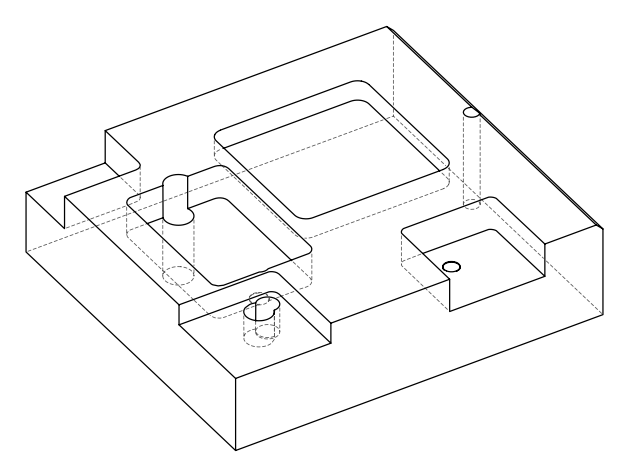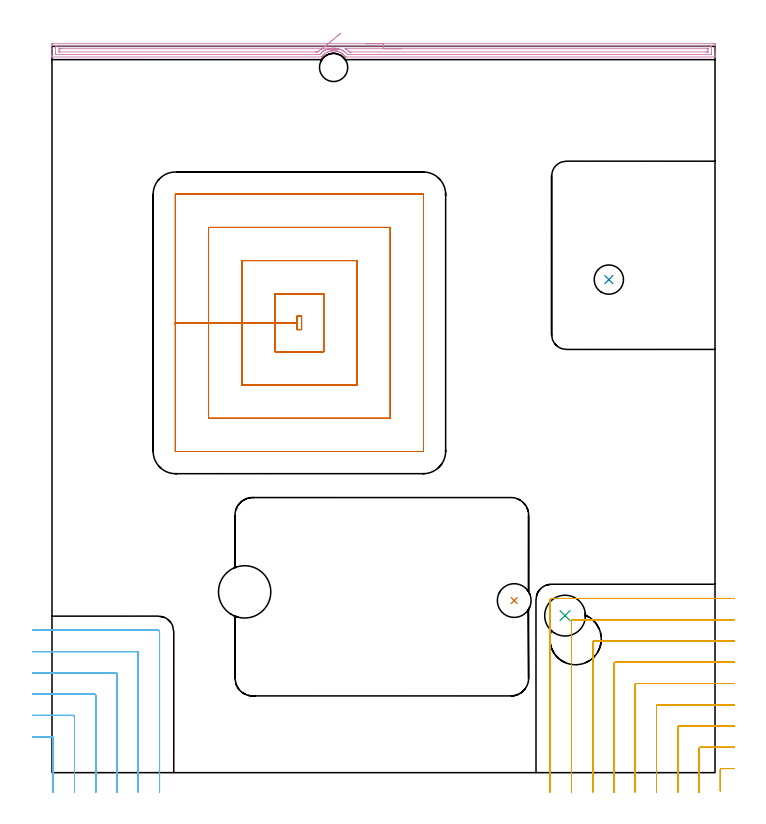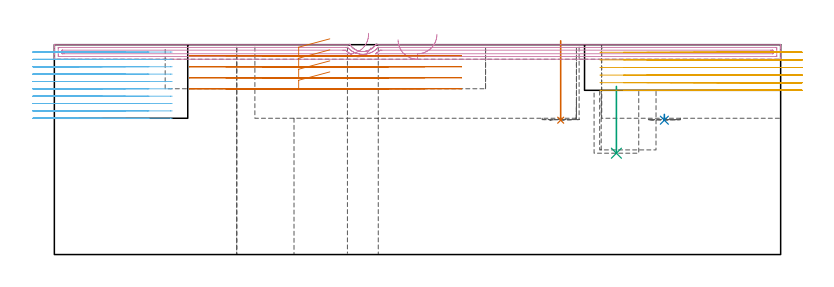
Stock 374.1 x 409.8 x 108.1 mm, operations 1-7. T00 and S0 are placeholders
(PLAN: 19 operations, 15 tool changes, 112.7 min)
(1 INDEXABLE_INSERT_DRILL_BLIND_HOLE_FROM_SOLID | STEP1POCKET | NXT0302_009 | 0.17 min | 10949 mm3)
(2 INDEXABLE_INSERT_DRILL_BLIND_HOLE_FROM_SOLID_1 | STEP1POCKET_1 | NXT0302_004 | 0.02 min | 8260 mm3)
(3 INDEXABLE_INSERT_DRILL_BLIND_HOLE_FROM_SOLID_2 | STEP1POCKET_2 | UGT0302_002 | 0.14 min | 23199 mm3)
(4 AREA_MILL | FG_CHAMFER_SURFACE | UGT0205_001 | 9.25 min | 10531 mm3)
(5 MILL_CORNER_NOTCH_RECTANGULAR | CORNER_NOTCH_RECTANGULAR | NXT0201_012 | Follow Part, ap 4, ae 75% | 13.98 min | 242172 mm3)
(6 MILL_CORNER_NOTCH_RECTANGULAR_1 | CORNER_NOTCH_RECTANGULAR_1 | NXT0201_012 | Follow Part, ap 4, ae 75% | 13.86 min | 229302 mm3)
(7 MILL_RECTANGULAR_POCKET | POCKET_RECTANGULAR_STRAIGHT | UGT0201_107 | Follow Part, ap 6.25, ae 75% | 12.54 min | 634474 mm3)
(8 MILL_RECTANGULAR_POCKET_1 | POCKET_RECTANGULAR_STRAIGHT_1 | NXT0201_012 | Follow Part, ap 4, ae 75% | 33.77 min | 688841 mm3)
(9 MILL_SLOT | SLOT_PARTIAL_RECTANGULAR | NXT0201_012 | Follow Part, ap 4, ae 75% | 25.84 min | 361854 mm3)
(10 MILL_BLIND_HOLE_FROM_SOLID_MATERIAL | STEP1POCKET_3 | UGT0201_107 | Spiral | 0.41 min | 14960 mm3)
(11 SPOT_DRILL | STEP1HOLE | NXT0321_9005460120000 | 0.03 min | 18 mm3)
(12 SPOT_DRILL_1 | STEP1HOLE_1 | NXT0321_9005460120000 | 0.05 min | 50 mm3)
(13 DRILL_BLIND_HOLE_INTO_CENTER | STEP1HOLE | UGT0301_217 | 0.07 min | 1174 mm3)
(14 GUN_DRILL_THROUGH_HOLE | STEP1HOLE | UGT0307_007 | 0.55 min | 7346 mm3)
(15 DRILL_TO_ENLARGE_THROUGH_HOLE | STEP1HOLE | UGT0301_241 | 0.47 min | 12822 mm3)
(16 DRILL_BLIND_HOLE_INTO_CENTER_1 | STEP1HOLE_1 | UGT0301_217 | 0.07 min | 0 mm3)
(17 GUN_DRILL_THROUGH_HOLE_1 | STEP1HOLE_1 | UGT0307_007 | 0.55 min | 5507 mm3)
(18 DRILL_TO_ENLARGE_THROUGH_HOLE_1 | STEP1HOLE_1 | NXT0301_104 | 0.46 min | 5649 mm3)
(19 DRILL_TO_ENLARGE_THROUGH_HOLE_2 | STEP1HOLE_1 | UGT0301_394 | 0.48 min | 43838 mm3)
(TOOL NXT0302_009 | Index. Insert Drill 19mm [880-D1900L25-05] | D19 PA176 FL95 Z2)
(TOOL NXT0302_004 | Index. Insert Drill 16.5mm [880-D1650L20-05] | D16.5 PA176 FL83 Z2)
(TOOL UGT0302_002 | Indexable Insert Drill 23mm | D23 PA180 FL50 Z2)
(TOOL UGT0205_001 | Chamfer Mill 20 x 3 x 45 deg. | D20 FL50 Z2)
(TOOL NXT0201_012 | ENDMILL 16mm [2P460-1600-NA 1630] | D16 FL38 Z6)
(TOOL UGT0201_107 | End Mill 25 mm | D25 FL25 Z2)
(TOOL NXT0321_9005460120000 | NC Spot Drill, 142deg, 12mm, Carbide, Uncoated | D12 PA142 FL30 Z2)
(TOOL UGT0301_217 | Twist Drill 10.4 mm | D10.4 PA118 FL82 Z2)
(TOOL UGT0307_007 | Gun Drill 10 mm | D10 PA130 FL24 Z1)
(TOOL UGT0301_241 | Twist Drill 15.9 mm | D15.9 PA118 FL120 Z2)
(TOOL NXT0301_104 | Carbide Drill 14mm [860.1-1400-112A1-MM 2214] | D14 PA140 FL123 Z2)
(TOOL UGT0301_394 | Twist Drill 29.5 mm | D29.5 PA118 FL165 Z2)
(OP 1 INDEXABLE_INSERT_DRILL_BLIND_HOLE_FROM_SOLID)
G17 G21 G94 G90
T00 M6
G54
G17 G0 G90 X260.8 Y97.1 S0 M3
G43 Z118.1 H1
G94 G81 G98 Z69.2 F250. R110.1
G80
M5
M2
(OP 2 INDEXABLE_INSERT_DRILL_BLIND_HOLE_FROM_SOLID_1)
G17 G21 G94 G90
T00 M6
G54
G17 G0 G90 X314.2 Y278.2 S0 M3
G43 Z118.1 H1
G94 G81 G98 Z69.2 F250. R72.2
G80
M5
M2
(OP 3 INDEXABLE_INSERT_DRILL_BLIND_HOLE_FROM_SOLID_2)
G17 G21 G94 G90
T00 M6
G54
G17 G0 G90 X289.5 Y88.6 S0 M3
G43 Z118.1 H0
G94 G81 G98 Z52.2 F250. R86.6
G80
M5
M2
(OP 4 AREA_MILL)
G17 G21 G94 G90
T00 M6
G54
G17 G0 G90 X177.05 Y411.3 S1061 M3
G43 Z118.1 H0
Z110.6
G94 G1 X177.088 Z109.728 F250.
X177.202 Z108.864
X177.391 Z108.012
X177.653 Z107.18
X177.987 Z106.374
X178.39 Z105.6
X178.858 Z104.864
X179.39 Z104.172
X179.979 Z103.529
X180.622 Z102.94
X181.314 Z102.408
X182.05 Z101.94
X182.824 Z101.537
X183.63 Z101.203
X184.462 Z100.941
X185.314 Z100.752
X186.178 Z100.638
X187.05 Z100.6
X372.849
X373.471 Y411.299 Z100.601
X374.088 Y411.294 Z100.603
X374.093 Y411.292 Z100.606
X374.1 Y410.678 Z101.219
Y407.103 Z104.792
Y405.679 Z106.218
Y405.316 Z106.579
Y404.59 Z107.31
Y404.305 Z107.594
X374.093 Y403.868 Z108.023
X374.09 Y403.803 Z108.089
X373.918 Y403.8 Z108.1
X166.039
X165.522 Y403.806 Z108.094
X165.518
X165.459 Y403.89 Z108.01
X165.155 Y404.301 Z107.598
X165.144 Y404.314 Z107.584
X165.056 Y404.422 Z107.474
X164.997 Y404.496 Z107.403
X164.984 Y404.512 Z107.387
X164.798 Y404.72 Z107.177
X164.25 Y405.273 Z106.625
X164.202 Y405.316 Z106.581
X164.142 Y405.37 Z106.529
X164.066 Y405.437 Z106.462
X163.85 Y405.614 Z106.282
X163.654 Y405.758 Z106.141
X163.635 Y405.772 Z106.127
X163.442 Y405.912 Z105.986
X163.368 Y405.966 Z105.932
X162.932 Y406.24 Z105.658
X162.909 Y406.253 Z105.645
X162.486 Y406.494 Z105.406
X162.015 Y406.702 Z105.194
X161.581 Y406.876 Z105.024
X161.136 Y407.019 Z104.878
X161.121 Y407.023 Z104.874
X160.983 Y407.06 Z104.838
X160.82 Y407.103 Z104.794
X160.687 Y407.137 Z104.758
X160.674 Y407.14 Z104.755
X160.303 Y407.215 Z104.682
X160.241 Y407.227 Z104.67
X159.78 Y407.291 Z104.603
X159.616 Y407.307 Z104.59
X159.53 Y407.314 Z104.58
X159.402 Y407.327 Z104.57
X159.347 Y407.331 Z104.565
X159.124 Y407.341 Z104.551
X159.098
X158.968 Y407.344 Z104.552
X158.886 Z104.549
X158.807 Y407.345 Z104.551
X158.732
X158.651 Y407.339 Z104.553
X158.452 Y407.33 Z104.565
X157.992 Y407.288 Z104.607
X157.646 Y407.24 Z104.658
X157.558 Y407.228 Z104.67
X157.494 Y407.215 Z104.683
X157.112 Y407.138 Z104.758
X156.65 Y407.015 Z104.883
X156.219 Y406.875 Z105.023
X155.756 Y406.691 Z105.207
X155.447 Y406.553 Z105.346
X155.325 Y406.498 Z105.4
X154.868 Y406.241 Z105.658
X154.431 Y405.966 Z105.933
X153.941 Y405.606 Z106.293
X153.538 Y405.262 Z106.635
X153.39 Y405.119 Z106.78
X153.262 Y404.995 Z106.903
X153. Y404.718 Z107.181
X152.75 Y404.422 Z107.473
X152.644 Y404.3 Z107.599
X152.455 Y404.045 Z107.854
X152.314 Y403.853 Z108.043
X152.272 Y403.804 Z108.089
X152.18 Y403.8 Z108.1
X0.182
X0.01 Y403.803 Z108.088
X0.006 Y403.825 Z108.066
X0.003 Y403.87 Z108.022
X0. Y404.305 Z107.594
Y404.59 Z107.31
Y405.316 Z106.579
Y406.572 Z105.325
Y407.997 Z103.899
Y408.625 Z103.271
Y410.412 Z101.485
X0.002 Y410.678 Z101.219
X0.007 Y411.292 Z100.606
X0.012 Y411.294 Z100.603
X0.629 Y411.3 Z100.6
X187.05
Y409.886 Z102.014
X371.683 Y409.885 Z102.015
X371.785 Y409.884 Z102.016
X371.988 Y409.879 Z102.021
X372.091 Y409.874 Z102.026
X372.094 Y409.843 Z102.057
X372.096 Y409.784 Z102.116
X372.1 Y409.368 Z102.532
X372.099 Y406.21 Z105.69
X372.098 Y405.795 Z106.105
X372.09 Y405.316 Z106.584
X372.081 Y405.221 Z106.679
X371.886 Y405.217 Z106.683
X371.784 Y405.215 Z106.685
X166.933
X166.831 Y405.217 Z106.683
X166.764 Y405.221 Z106.679
X166.723 Y405.225 Z106.675
X166.705 Y405.241 Z106.659
X166.63 Y405.316 Z106.584
X166.039 Y405.923 Z105.977
X165.741 Y406.21 Z105.69
X165.418 Y406.486 Z105.414
X165.144 Y406.693 Z105.207
X164.556 Y407.103 Z104.797
X164.25 Y407.295 Z104.605
X163.792 Y407.562 Z104.338
X163.356 Y407.77 Z104.13
X162.828 Y407.997 Z103.903
X162.462 Y408.138 Z103.762
X162.246 Y408.213 Z103.687
X161.838 Y408.338 Z103.562
X161.568 Y408.41 Z103.49
X161.323 Y408.473 Z103.427
X161.028 Y408.536 Z103.364
X160.674 Y408.602 Z103.298
X159.972 Y408.698 Z103.202
X159.87 Y408.71 Z103.19
X159.78 Y408.717 Z103.183
X159.403 Y408.741 Z103.159
X159.022 Y408.755 Z103.145
X158.886
X158.508 Y408.746 Z103.154
X158.157 Y408.725 Z103.175
X157.992 Y408.712 Z103.188
X157.65 Y408.677 Z103.223
X157.349 Y408.639 Z103.261
X157.232 Y408.621 Z103.279
X157.097 Y408.598 Z103.302
X156.595 Y408.499 Z103.401
X156.203 Y408.401 Z103.499
X155.885 Y408.315 Z103.585
X155.309 Y408.128 Z103.772
X155.212 Y408.094 Z103.806
X154.962 Y407.997 Z103.903
X154.577 Y407.835 Z104.065
X154.51 Y407.807 Z104.093
X154.415 Y407.763 Z104.137
X154.152 Y407.636 Z104.264
X153.978 Y407.54 Z104.36
X153.521 Y407.281 Z104.619
X153.411 Y407.213 Z104.687
X153.239 Y407.103 Z104.797
X152.877 Y406.854 Z105.046
X152.627 Y406.671 Z105.229
X152.367 Y406.469 Z105.431
X152.061 Y406.21 Z105.69
X151.888 Y406.054 Z105.846
X151.733 Y405.907 Z105.993
X151.444 Y405.605 Z106.295
X151.174 Y405.316 Z106.584
X151.11 Y405.249 Z106.651
X151.087 Y405.227 Z106.673
X151.041 Y405.221 Z106.679
X150.938 Y405.217 Z106.683
X150.839 Y405.215 Z106.685
X150.046 Y405.214 Z106.686
X2.417 Y405.215 Z106.685
X2.315 Y405.216 Z106.684
X2.112 Y405.221 Z106.679
X2.009 Y405.226 Z106.674
X2.006 Y405.257 Z106.643
X2.004 Y405.316 Z106.584
X2. Y405.732 Z106.168
X2.001 Y408.89 Z103.01
X2.002 Y409.305 Z102.595
X2.01 Y409.784 Z102.116
X2.019 Y409.879 Z102.021
X2.214 Y409.883 Z102.017
X2.316 Y409.885 Z102.015
X187.05 Y409.886 Z102.014
Y408.472 Z103.428
X369.895 Y408.471 Z103.429
X370.053 Y408.47 Z103.43
X370.079 Y408.468 Z103.432
X370.086 Y408.466 Z103.434
X370.09 Y408.447 Z103.453
X370.096 Y408.338 Z103.562
X370.099 Y408.202 Z103.698
Y406.899 Z105.001
X370.093 Y406.694 Z105.206
X370.09 Y406.64 Z105.26
X370.071 Y406.635 Z105.265
X370.013 Y406.632 Z105.268
X369.895 Y406.63 Z105.27
X369.476 Y406.629 Z105.271
X369.001 Y406.628 Z105.272
X168.721 Y406.629 Z105.271
X168.3 Y406.63 Z105.27
X167.827 Y406.634 Z105.266
X167.8 Y406.635 Z105.265
X167.77 Y406.661 Z105.239
X167.7 Y406.723 Z105.177
X167.568 Y406.846 Z105.054
X167.291 Y407.103 Z104.797
X166.933 Y407.409 Z104.491
X166.598 Y407.664 Z104.236
X166.135 Y407.997 Z103.903
X166.039 Y408.064 Z103.836
X165.835 Y408.2 Z103.7
X165.658 Y408.311 Z103.589
X165.583 Y408.359 Z103.541
X165.469 Y408.433 Z103.467
X165.418 Y408.467 Z103.433
X165.427 Y408.468 Z103.432
X165.472 Y408.47 Z103.43
X165.564 Y408.471 Z103.429
X165.782 Y408.472 Z103.428
X187.05
X187.922 Z103.467
X188.786 Z103.58
X189.638 Z103.769
X190.47 Z104.032
X191.276 Z104.365
X192.05 Z104.768
X192.786 Z105.237
X193.478 Z105.768
X194.121 Z106.357
X194.71 Z107.001
X195.242 Z107.693
X195.71 Z108.428
X196.113 Z109.202
X196.447 Z110.008
X196.709 Z110.84
X196.898 Z111.692
X197.012 Z112.557
X197.05 Z113.428
G0 X163.007 Y417.307 Z106.465
G1 X162.622 Y416.986 Z105.752
X162.19 Y416.626 Z105.085
X161.715 Y416.231 Z104.469
X161.2 Y415.802 Z103.91
X160.65 Y415.344 Z103.411
X160.069 Y414.86 Z102.976
X159.461 Y414.354 Z102.609
X158.831 Y413.829 Z102.312
X158.183 Y413.289 Z102.088
X157.522 Y412.739 Z101.939
X156.855 Y412.183 Z101.864
X156.184 Y411.624 Z101.866
X155.517 Y411.068 Z101.944
X154.857 Y410.519 Z102.097
X154.21 Y409.98 Z102.325
X153.58 Y409.455 Z102.625
X152.973 Y408.95 Z102.995
X152.393 Y408.467 Z103.433
X152.384 Y408.459 Z103.441
X151.733 Y408.047 Z103.853
X151.703 Y408.027 Z103.873
X151.661 Y407.997 Z103.903
X151.185 Y407.65 Z104.25
X150.839 Y407.383 Z104.517
X150.685 Y407.256 Z104.644
X150.509 Y407.103 Z104.797
X149.998 Y406.638 Z105.262
X149.945 Y406.636 Z105.264
X149.523 Y406.631 Z105.269
X149.05 Y406.629 Z105.271
X148.631 Y406.628 Z105.272
X4.205 Y406.629 Z105.271
X4.047 Y406.63 Z105.27
X4.021 Y406.632 Z105.268
X4.014 Y406.634 Z105.266
X4.01 Y406.653 Z105.247
X4.004 Y406.762 Z105.138
X4.001 Y406.898 Z105.002
Y408.201 Z103.699
X4.007 Y408.406 Z103.494
X4.01 Y408.46 Z103.44
X4.029 Y408.465 Z103.435
X4.087 Y408.468 Z103.432
X4.205 Y408.47 Z103.43
X4.624 Y408.471 Z103.429
X5.099 Y408.472 Z103.428
X152.283 Y408.471 Z103.429
X152.354 Y408.469 Z103.431
X152.393 Y408.467 Z103.433
X153.26 Y408.42 Z103.518
X154.116 Y408.373 Z103.679
X154.955 Y408.327 Z103.914
X155.77 Y408.282 Z104.222
X156.556 Y408.239 Z104.599
X157.305 Y408.198 Z105.043
X158.013 Y408.16 Z105.552
X158.674 Y408.123 Z106.12
X159.283 Y408.09 Z106.743
X159.836 Y408.06 Z107.418
X160.328 Y408.033 Z108.138
X160.755 Y408.01 Z108.898
X161.115 Y407.99 Z109.693
X161.403 Y407.974 Z110.516
X161.62 Y407.962 Z111.361
X161.762 Y407.954 Z112.221
X161.828 Y407.951 Z113.091
X161.818 Z113.964
G0 Z118.1
M5
M2
(OP 5 MILL_CORNER_NOTCH_RECTANGULAR)
G17 G21 G94 G90
T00 M6
G54
G17 G0 G90 X385.1 Y2.3 S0 M3
G43 Z118.1 H1
Z104.183
G94 G1 X382.1 F250.
X377.893 F500.
G3 X377.1 Y1.507 R0.8
G1 Y-7.416
Y-10.416 F250.
G0 Z118.1
X385.1 Y14.3
Z104.183
G1 X382.1
X365.894 F500.
G3 X365.1 Y13.506 R0.8
G1 Y-8.
Y-11. F250.
G0 Z118.1
X385.1 Y26.3
Z104.183
G1 X382.1
X353.894 F500.
G3 X353.1 Y25.506 R0.8
G1 Y-8.
Y-11. F250.
G0 Z118.1
X385.1 Y38.3
Z104.183
G1 X382.1
X341.894 F500.
G3 X341.1 Y37.506 R0.8
G1 Y-8.
Y-11. F250.
G0 Z118.1
X385.1 Y50.3
Z104.183
G1 X382.1
X329.895 F500.
G3 X329.1 Y49.505 R0.8
G1 Y-8.
Y-11. F250.
G0 Z118.1
X385.1 Y62.3
Z104.183
G1 X382.1
X317.895 F500.
G3 X317.1 Y61.505 R0.8
G1 Y-8.
Y-11. F250.
G0 Z118.1
X385.1 Y74.3
Z104.183
G1 X382.1
X305.895 F500.
G3 X305.1 Y73.505 R0.8
G1 Y-8.
Y-11. F250.
G0 Z118.1
X385.1 Y86.3
Z104.183
G1 X382.1
X293.896 F500.
G3 X293.1 Y85.504 R0.8
G1 Y-8.
Y-11. F250.
G0 Z118.1
X385.1 Y98.3
Z104.183
G1 X382.1
X281.896 F500.
G3 X281.1 Y97.504 R0.8
G1 Y-8.
Y-11. F250.
G0 Z118.1
X385.1 Y2.3
Z100.267
G1 X382.1
X377.893 F500.
G3 X377.1 Y1.507 R0.8
G1 Y-7.416
Y-10.416 F250.
G0 Z118.1
X385.1 Y14.3
Z100.267
G1 X382.1
X365.894 F500.
G3 X365.1 Y13.506 R0.8
G1 Y-8.
Y-11. F250.
G0 Z118.1
X385.1 Y26.3
Z100.267
G1 X382.1
X353.894 F500.
G3 X353.1 Y25.506 R0.8
G1 Y-8.
Y-11. F250.
G0 Z118.1
X385.1 Y38.3
Z100.267
G1 X382.1
X341.894 F500.
G3 X341.1 Y37.506 R0.8
G1 Y-8.
Y-11. F250.
G0 Z118.1
X385.1 Y50.3
Z100.267
G1 X382.1
X329.895 F500.
G3 X329.1 Y49.505 R0.8
G1 Y-8.
Y-11. F250.
G0 Z118.1
X385.1 Y62.3
Z100.267
G1 X382.1
X317.895 F500.
G3 X317.1 Y61.505 R0.8
G1 Y-8.
Y-11. F250.
G0 Z118.1
X385.1 Y74.3
Z100.267
G1 X382.1
X305.895 F500.
G3 X305.1 Y73.505 R0.8
G1 Y-8.
Y-11. F250.
G0 Z118.1
X385.1 Y86.3
Z100.267
G1 X382.1
X293.896 F500.
G3 X293.1 Y85.504 R0.8
G1 Y-8.
Y-11. F250.
G0 Z118.1
X385.1 Y98.3
Z100.267
G1 X382.1
X281.896 F500.
G3 X281.1 Y97.504 R0.8
G1 Y-8.
Y-11. F250.
G0 Z118.1
X385.1 Y2.3
Z96.35
G1 X382.1
X377.893 F500.
G3 X377.1 Y1.507 R0.8
G1 Y-7.416
Y-10.416 F250.
G0 Z118.1
X385.1 Y14.3
Z96.35
G1 X382.1
X365.894 F500.
G3 X365.1 Y13.506 R0.8
G1 Y-8.
Y-11. F250.
G0 Z118.1
X385.1 Y26.3
Z96.35
G1 X382.1
X353.894 F500.
G3 X353.1 Y25.506 R0.8
G1 Y-8.
Y-11. F250.
G0 Z118.1
X385.1 Y38.3
Z96.35
G1 X382.1
X341.894 F500.
G3 X341.1 Y37.506 R0.8
G1 Y-8.
Y-11. F250.
G0 Z118.1
X385.1 Y50.3
Z96.35
G1 X382.1
X329.895 F500.
G3 X329.1 Y49.505 R0.8
G1 Y-8.
Y-11. F250.
G0 Z118.1
X385.1 Y62.3
Z96.35
G1 X382.1
X317.895 F500.
G3 X317.1 Y61.505 R0.8
G1 Y-8.
Y-11. F250.
G0 Z118.1
X385.1 Y74.3
Z96.35
G1 X382.1
X305.895 F500.
G3 X305.1 Y73.505 R0.8
G1 Y-8.
Y-11. F250.
G0 Z118.1
X385.1 Y86.3
Z96.35
G1 X382.1
X293.896 F500.
G3 X293.1 Y85.504 R0.8
G1 Y-8.
Y-11. F250.
G0 Z118.1
X385.1 Y98.3
Z96.35
G1 X382.1
X281.896 F500.
G3 X281.1 Y97.504 R0.8
G1 Y-8.
Y-11. F250.
G0 Z118.1
X385.1 Y2.3
Z92.433
G1 X382.1
X377.893 F500.
G3 X377.1 Y1.507 R0.8
G1 Y-7.416
Y-10.416 F250.
G0 Z118.1
X385.1 Y14.3
Z92.433
G1 X382.1
X365.894 F500.
G3 X365.1 Y13.506 R0.8
G1 Y-8.
Y-11. F250.
G0 Z118.1
X385.1 Y26.3
Z92.433
G1 X382.1
X353.894 F500.
G3 X353.1 Y25.506 R0.8
G1 Y-8.
Y-11. F250.
G0 Z118.1
X385.1 Y38.3
Z92.433
G1 X382.1
X341.894 F500.
G3 X341.1 Y37.506 R0.8
G1 Y-8.
Y-11. F250.
G0 Z118.1
X385.1 Y50.3
Z92.433
G1 X382.1
X329.895 F500.
G3 X329.1 Y49.505 R0.8
G1 Y-8.
Y-11. F250.
G0 Z118.1
X385.1 Y62.3
Z92.433
G1 X382.1
X317.895 F500.
G3 X317.1 Y61.505 R0.8
G1 Y-8.
Y-11. F250.
G0 Z118.1
X385.1 Y74.3
Z92.433
G1 X382.1
X305.895 F500.
G3 X305.1 Y73.505 R0.8
G1 Y-8.
Y-11. F250.
G0 Z118.1
X385.1 Y86.3
Z92.433
G1 X382.1
X293.896 F500.
G3 X293.1 Y85.504 R0.8
G1 Y-8.
Y-11. F250.
G0 Z118.1
X385.1 Y98.3
Z92.433
G1 X382.1
X281.896 F500.
G3 X281.1 Y97.504 R0.8
G1 Y-8.
Y-11. F250.
G0 Z118.1
X385.1 Y2.3
Z88.517
G1 X382.1
X377.893 F500.
G3 X377.1 Y1.507 R0.8
G1 Y-7.416
Y-10.416 F250.
G0 Z118.1
X385.1 Y14.3
Z88.517
G1 X382.1
X365.894 F500.
G3 X365.1 Y13.506 R0.8
G1 Y-8.
Y-11. F250.
G0 Z118.1
X385.1 Y26.3
Z88.517
G1 X382.1
X353.894 F500.
G3 X353.1 Y25.506 R0.8
G1 Y-8.
Y-11. F250.
G0 Z118.1
X385.1 Y38.3
Z88.517
G1 X382.1
X341.894 F500.
G3 X341.1 Y37.506 R0.8
G1 Y-8.
Y-11. F250.
G0 Z118.1
X385.1 Y50.3
Z88.517
G1 X382.1
X329.895 F500.
G3 X329.1 Y49.505 R0.8
G1 Y-8.
Y-11. F250.
G0 Z118.1
X385.1 Y62.3
Z88.517
G1 X382.1
X317.895 F500.
G3 X317.1 Y61.505 R0.8
G1 Y-8.
Y-11. F250.
G0 Z118.1
X385.1 Y74.3
Z88.517
G1 X382.1
X305.895 F500.
G3 X305.1 Y73.505 R0.8
G1 Y-8.
Y-11. F250.
G0 Z118.1
X385.1 Y86.3
Z88.517
G1 X382.1
X293.896 F500.
G3 X293.1 Y85.504 R0.8
G1 Y-8.
Y-11. F250.
G0 Z118.1
X385.1 Y98.3
Z88.517
G1 X382.1
X281.896 F500.
G3 X281.1 Y97.504 R0.8
G1 Y-8.
Y-11. F250.
G0 Z118.1
X385.1 Y2.3
Z84.6
G1 X382.1
X377.893 F500.
G3 X377.1 Y1.507 R0.8
G1 Y-7.416
Y-10.416 F250.
G0 Z118.1
X385.1 Y14.3
Z84.6
G1 X382.1
X365.894 F500.
G3 X365.1 Y13.506 R0.8
G1 Y-8.
Y-11. F250.
G0 Z118.1
X385.1 Y26.3
Z84.6
G1 X382.1
X353.894 F500.
G3 X353.1 Y25.506 R0.8
G1 Y-8.
Y-11. F250.
G0 Z118.1
X385.1 Y38.3
Z84.6
G1 X382.1
X341.894 F500.
G3 X341.1 Y37.506 R0.8
G1 Y-8.
Y-11. F250.
G0 Z118.1
X385.1 Y50.3
Z84.6
G1 X382.1
X329.895 F500.
G3 X329.1 Y49.505 R0.8
G1 Y-8.
Y-11. F250.
G0 Z118.1
X385.1 Y62.3
Z84.6
G1 X382.1
X317.895 F500.
G3 X317.1 Y61.505 R0.8
G1 Y-8.
Y-11. F250.
G0 Z118.1
X385.1 Y74.3
Z84.6
G1 X382.1
X305.895 F500.
G3 X305.1 Y73.505 R0.8
G1 Y-8.
Y-11. F250.
G0 Z118.1
X385.1 Y86.3
Z84.6
G1 X382.1
X293.896 F500.
G3 X293.1 Y85.504 R0.8
G1 Y-8.
Y-11. F250.
G0 Z118.1
X385.1 Y98.3
Z84.6
G1 X382.1
X281.896 F500.
G3 X281.1 Y97.504 R0.8
G1 Y-8.
Y-11. F250.
G0 Z118.1
M5
M2
(OP 6 MILL_CORNER_NOTCH_RECTANGULAR_1)
G17 G21 G94 G90
T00 M6
G54
G17 G0 G90 X0.7 Y-11. S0 M3
G43 Z118.1 H1
Z104.31
G94 G1 Y-8. F250.
Y19.505 F500.
G3 X-0.095 Y20.3 R0.8
G1 X-8.
X-11. F250.
G0 Z118.1
X12.7 Y-11.
Z104.31
G1 Y-8.
Y31.505 F500.
G3 X11.905 Y32.3 R0.8
G1 X-8.
X-11. F250.
G0 Z118.1
X24.7 Y-11.
Z104.31
G1 Y-8.
Y43.505 F500.
G3 X23.905 Y44.3 R0.8
G1 X-8.
X-11. F250.
G0 Z118.1
X36.7 Y-11.
Z104.31
G1 Y-8.
Y55.505 F500.
G3 X35.905 Y56.3 R0.8
G1 X-8.
X-11. F250.
G0 Z118.1
X48.7 Y-11.
Z104.31
G1 Y-8.
Y67.504 F500.
G3 X47.904 Y68.3 R0.8
G1 X-8.
X-11. F250.
G0 Z118.1
X60.7 Y-11.
Z104.31
G1 Y-8.
Y79.504 F500.
G3 X59.904 Y80.3 R0.8
G1 X-8.
X-11. F250.
G0 Z118.1
X0.7 Y-11.
Z100.52
G1 Y-8.
Y19.505 F500.
G3 X-0.095 Y20.3 R0.8
G1 X-8.
X-11. F250.
G0 Z118.1
X12.7 Y-11.
Z100.52
G1 Y-8.
Y31.505 F500.
G3 X11.905 Y32.3 R0.8
G1 X-8.
X-11. F250.
G0 Z118.1
X24.7 Y-11.
Z100.52
G1 Y-8.
Y43.505 F500.
G3 X23.905 Y44.3 R0.8
G1 X-8.
X-11. F250.
G0 Z118.1
X36.7 Y-11.
Z100.52
G1 Y-8.
Y55.505 F500.
G3 X35.905 Y56.3 R0.8
G1 X-8.
X-11. F250.
G0 Z118.1
X48.7 Y-11.
Z100.52
G1 Y-8.
Y67.504 F500.
G3 X47.904 Y68.3 R0.8
G1 X-8.
X-11. F250.
G0 Z118.1
X60.7 Y-11.
Z100.52
G1 Y-8.
Y79.504 F500.
G3 X59.904 Y80.3 R0.8
G1 X-8.
X-11. F250.
G0 Z118.1
X0.7 Y-11.
Z96.73
G1 Y-8.
Y19.505 F500.
G3 X-0.095 Y20.3 R0.8
G1 X-8.
X-11. F250.
G0 Z118.1
X12.7 Y-11.
Z96.73
G1 Y-8.
Y31.505 F500.
G3 X11.905 Y32.3 R0.8
G1 X-8.
X-11. F250.
G0 Z118.1
X24.7 Y-11.
Z96.73
G1 Y-8.
Y43.505 F500.
G3 X23.905 Y44.3 R0.8
G1 X-8.
X-11. F250.
G0 Z118.1
X36.7 Y-11.
Z96.73
G1 Y-8.
Y55.505 F500.
G3 X35.905 Y56.3 R0.8
G1 X-8.
X-11. F250.
G0 Z118.1
X48.7 Y-11.
Z96.73
G1 Y-8.
Y67.504 F500.
G3 X47.904 Y68.3 R0.8
G1 X-8.
X-11. F250.
G0 Z118.1
X60.7 Y-11.
Z96.73
G1 Y-8.
Y79.504 F500.
G3 X59.904 Y80.3 R0.8
G1 X-8.
X-11. F250.
G0 Z118.1
X0.7 Y-11.
Z92.94
G1 Y-8.
Y19.505 F500.
G3 X-0.095 Y20.3 R0.8
G1 X-8.
X-11. F250.
G0 Z118.1
X12.7 Y-11.
Z92.94
G1 Y-8.
Y31.505 F500.
G3 X11.905 Y32.3 R0.8
G1 X-8.
X-11. F250.
G0 Z118.1
X24.7 Y-11.
Z92.94
G1 Y-8.
Y43.505 F500.
G3 X23.905 Y44.3 R0.8
G1 X-8.
X-11. F250.
G0 Z118.1
X36.7 Y-11.
Z92.94
G1 Y-8.
Y55.505 F500.
G3 X35.905 Y56.3 R0.8
G1 X-8.
X-11. F250.
G0 Z118.1
X48.7 Y-11.
Z92.94
G1 Y-8.
Y67.504 F500.
G3 X47.904 Y68.3 R0.8
G1 X-8.
X-11. F250.
G0 Z118.1
X60.7 Y-11.
Z92.94
G1 Y-8.
Y79.504 F500.
G3 X59.904 Y80.3 R0.8
G1 X-8.
X-11. F250.
G0 Z118.1
X0.7 Y-11.
Z89.15
G1 Y-8.
Y19.505 F500.
G3 X-0.095 Y20.3 R0.8
G1 X-8.
X-11. F250.
G0 Z118.1
X12.7 Y-11.
Z89.15
G1 Y-8.
Y31.505 F500.
G3 X11.905 Y32.3 R0.8
G1 X-8.
X-11. F250.
G0 Z118.1
X24.7 Y-11.
Z89.15
G1 Y-8.
Y43.505 F500.
G3 X23.905 Y44.3 R0.8
G1 X-8.
X-11. F250.
G0 Z118.1
X36.7 Y-11.
Z89.15
G1 Y-8.
Y55.505 F500.
G3 X35.905 Y56.3 R0.8
G1 X-8.
X-11. F250.
G0 Z118.1
X48.7 Y-11.
Z89.15
G1 Y-8.
Y67.504 F500.
G3 X47.904 Y68.3 R0.8
G1 X-8.
X-11. F250.
G0 Z118.1
X60.7 Y-11.
Z89.15
G1 Y-8.
Y79.504 F500.
G3 X59.904 Y80.3 R0.8
G1 X-8.
X-11. F250.
G0 Z118.1
X0.7 Y-11.
Z85.36
G1 Y-8.
Y19.505 F500.
G3 X-0.095 Y20.3 R0.8
G1 X-8.
X-11. F250.
G0 Z118.1
X12.7 Y-11.
Z85.36
G1 Y-8.
Y31.505 F500.
G3 X11.905 Y32.3 R0.8
G1 X-8.
X-11. F250.
G0 Z118.1
X24.7 Y-11.
Z85.36
G1 Y-8.
Y43.505 F500.
G3 X23.905 Y44.3 R0.8
G1 X-8.
X-11. F250.
G0 Z118.1
X36.7 Y-11.
Z85.36
G1 Y-8.
Y55.505 F500.
G3 X35.905 Y56.3 R0.8
G1 X-8.
X-11. F250.
G0 Z118.1
X48.7 Y-11.
Z85.36
G1 Y-8.
Y67.504 F500.
G3 X47.904 Y68.3 R0.8
G1 X-8.
X-11. F250.
G0 Z118.1
X60.7 Y-11.
Z85.36
G1 Y-8.
Y79.504 F500.
G3 X59.904 Y80.3 R0.8
G1 X-8.
X-11. F250.
G0 Z118.1
X0.7 Y-11.
Z81.57
G1 Y-8.
Y19.505 F500.
G3 X-0.095 Y20.3 R0.8
G1 X-8.
X-11. F250.
G0 Z118.1
X12.7 Y-11.
Z81.57
G1 Y-8.
Y31.505 F500.
G3 X11.905 Y32.3 R0.8
G1 X-8.
X-11. F250.
G0 Z118.1
X24.7 Y-11.
Z81.57
G1 Y-8.
Y43.505 F500.
G3 X23.905 Y44.3 R0.8
G1 X-8.
X-11. F250.
G0 Z118.1
X36.7 Y-11.
Z81.57
G1 Y-8.
Y55.505 F500.
G3 X35.905 Y56.3 R0.8
G1 X-8.
X-11. F250.
G0 Z118.1
X48.7 Y-11.
Z81.57
G1 Y-8.
Y67.504 F500.
G3 X47.904 Y68.3 R0.8
G1 X-8.
X-11. F250.
G0 Z118.1
X60.7 Y-11.
Z81.57
G1 Y-8.
Y79.504 F500.
G3 X59.904 Y80.3 R0.8
G1 X-8.
X-11. F250.
G0 Z118.1
X0.7 Y-11.
Z77.78
G1 Y-8.
Y19.505 F500.
G3 X-0.095 Y20.3 R0.8
G1 X-8.
X-11. F250.
G0 Z118.1
X12.7 Y-11.
Z77.78
G1 Y-8.
Y31.505 F500.
G3 X11.905 Y32.3 R0.8
G1 X-8.
X-11. F250.
G0 Z118.1
X24.7 Y-11.
Z77.78
G1 Y-8.
Y43.505 F500.
G3 X23.905 Y44.3 R0.8
G1 X-8.
X-11. F250.
G0 Z118.1
X36.7 Y-11.
Z77.78
G1 Y-8.
Y55.505 F500.
G3 X35.905 Y56.3 R0.8
G1 X-8.
X-11. F250.
G0 Z118.1
X48.7 Y-11.
Z77.78
G1 Y-8.
Y67.504 F500.
G3 X47.904 Y68.3 R0.8
G1 X-8.
X-11. F250.
G0 Z118.1
X60.7 Y-11.
Z77.78
G1 Y-8.
Y79.504 F500.
G3 X59.904 Y80.3 R0.8
G1 X-8.
X-11. F250.
G0 Z118.1
X0.7 Y-11.
Z73.99
G1 Y-8.
Y19.505 F500.
G3 X-0.095 Y20.3 R0.8
G1 X-8.
X-11. F250.
G0 Z118.1
X12.7 Y-11.
Z73.99
G1 Y-8.
Y31.505 F500.
G3 X11.905 Y32.3 R0.8
G1 X-8.
X-11. F250.
G0 Z118.1
X24.7 Y-11.
Z73.99
G1 Y-8.
Y43.505 F500.
G3 X23.905 Y44.3 R0.8
G1 X-8.
X-11. F250.
G0 Z118.1
X36.7 Y-11.
Z73.99
G1 Y-8.
Y55.505 F500.
G3 X35.905 Y56.3 R0.8
G1 X-8.
X-11. F250.
G0 Z118.1
X48.7 Y-11.
Z73.99
G1 Y-8.
Y67.504 F500.
G3 X47.904 Y68.3 R0.8
G1 X-8.
X-11. F250.
G0 Z118.1
X60.7 Y-11.
Z73.99
G1 Y-8.
Y79.504 F500.
G3 X59.904 Y80.3 R0.8
G1 X-8.
X-11. F250.
G0 Z118.1
X0.7 Y-11.
Z70.2
G1 Y-8.
Y19.505 F500.
G3 X-0.095 Y20.3 R0.8
G1 X-8.
X-11. F250.
G0 Z118.1
X12.7 Y-11.
Z70.2
G1 Y-8.
Y31.505 F500.
G3 X11.905 Y32.3 R0.8
G1 X-8.
X-11. F250.
G0 Z118.1
X24.7 Y-11.
Z70.2
G1 Y-8.
Y43.505 F500.
G3 X23.905 Y44.3 R0.8
G1 X-8.
X-11. F250.
G0 Z118.1
X36.7 Y-11.
Z70.2
G1 Y-8.
Y55.505 F500.
G3 X35.905 Y56.3 R0.8
G1 X-8.
X-11. F250.
G0 Z118.1
X48.7 Y-11.
Z70.2
G1 Y-8.
Y67.504 F500.
G3 X47.904 Y68.3 R0.8
G1 X-8.
X-11. F250.
G0 Z118.1
X60.7 Y-11.
Z70.2
G1 Y-8.
Y79.504 F500.
G3 X59.904 Y80.3 R0.8
G1 X-8.
X-11. F250.
G0 Z118.1
M5
M2
(OP 7 MILL_RECTANGULAR_POCKET)
G17 G21 G94 G90
T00 M6
G54
G17 G0 G90 X141.875 Y270.15 S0 M3
G43 Z118.1 H0
Z111.1
G94 G1 X125.85 Z106.806 F250.
Y253.8 Z102.425
X138.35
Y249.95 F500.
X140.85
Y257.65
X138.35
Y253.8
X125.85
Y237.45
X153.35
Y270.15
X125.85
Y253.8
X107.1
Y218.7
X172.1
Y288.9
X107.1
Y253.8
X88.35
Y199.95
X190.85
Y307.65
X88.35
Y253.8
X69.6
Y181.3
X69.605 Y181.245
X69.645 Y181.205
X69.7 Y181.2
X209.5
X209.555 Y181.205
X209.595 Y181.245
X209.6 Y181.3
Y326.3
X209.595 Y326.355
X209.555 Y326.395
X209.5 Y326.4
X69.7
X69.645 Y326.395
X69.605 Y326.355
X69.6 Y326.3
Y253.8
Y252.8
G0 X141.875 Y270.15 Z105.425
G1 X125.85 Z101.131 F250.
Y253.8 Z96.75
X138.35
Y249.95 F500.
X140.85
Y257.65
X138.35
Y253.8
X125.85
Y237.45
X153.35
Y270.15
X125.85
Y253.8
X107.1
Y218.7
X172.1
Y288.9
X107.1
Y253.8
X88.35
Y199.95
X190.85
Y307.65
X88.35
Y253.8
X69.6
Y181.3
X69.605 Y181.245
X69.645 Y181.205
X69.7 Y181.2
X209.5
X209.555 Y181.205
X209.595 Y181.245
X209.6 Y181.3
Y326.3
X209.595 Y326.355
X209.555 Y326.395
X209.5 Y326.4
X69.7
X69.645 Y326.395
X69.605 Y326.355
X69.6 Y326.3
Y253.8
Y252.8
G0 X141.875 Y270.15 Z99.75
G1 X125.85 Z95.456 F250.
Y253.8 Z91.075
X138.35
Y249.95 F500.
X140.85
Y257.65
X138.35
Y253.8
X125.85
Y237.45
X153.35
Y270.15
X125.85
Y253.8
X107.1
Y218.7
X172.1
Y288.9
X107.1
Y253.8
X88.35
Y199.95
X190.85
Y307.65
X88.35
Y253.8
X69.6
Y181.3
X69.605 Y181.245
X69.645 Y181.205
X69.7 Y181.2
X209.5
X209.555 Y181.205
X209.595 Y181.245
X209.6 Y181.3
Y326.3
X209.595 Y326.355
X209.555 Y326.395
X209.5 Y326.4
X69.7
X69.645 Y326.395
X69.605 Y326.355
X69.6 Y326.3
Y253.8
Y252.8
G0 X141.875 Y270.15 Z94.075
G1 X125.85 Z89.781 F250.
Y253.8 Z85.4
X138.35
Y249.95 F500.
X140.85
Y257.65
X138.35
Y253.8
X125.85
Y237.45
X153.35
Y270.15
X125.85
Y253.8
X107.1
Y218.7
X172.1
Y288.9
X107.1
Y253.8
X88.35
Y199.95
X190.85
Y307.65
X88.35
Y253.8
X69.6
Y181.3
X69.605 Y181.245
X69.645 Y181.205
X69.7 Y181.2
X209.5
X209.555 Y181.205
X209.595 Y181.245
X209.6 Y181.3
Y326.3
X209.595 Y326.355
X209.555 Y326.395
X209.5 Y326.4
X69.7
X69.645 Y326.395
X69.605 Y326.355
X69.6 Y326.3
Y253.8
Y252.8
G0 Z118.1
M5
M2
